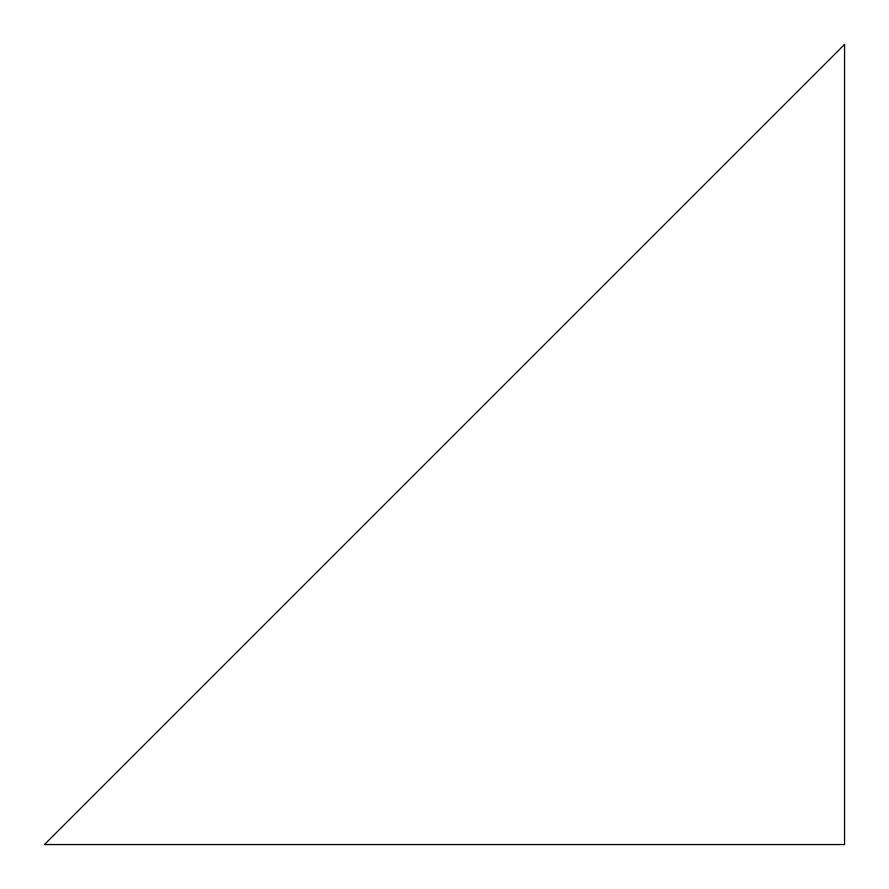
<?xml version="1.0" encoding="UTF-8"?>
<svg xmlns="http://www.w3.org/2000/svg" width="889" height="889" viewBox="0 0 889 889"><rect width="100%" height="100%" fill="white"/><g stroke="black" fill="none" stroke-linecap="round" stroke-linejoin="round"><path stroke-width="1.33" d="M844.55 44.45L44.45 844.55L844.55 844.55L844.55 44.45"/></g></svg>
